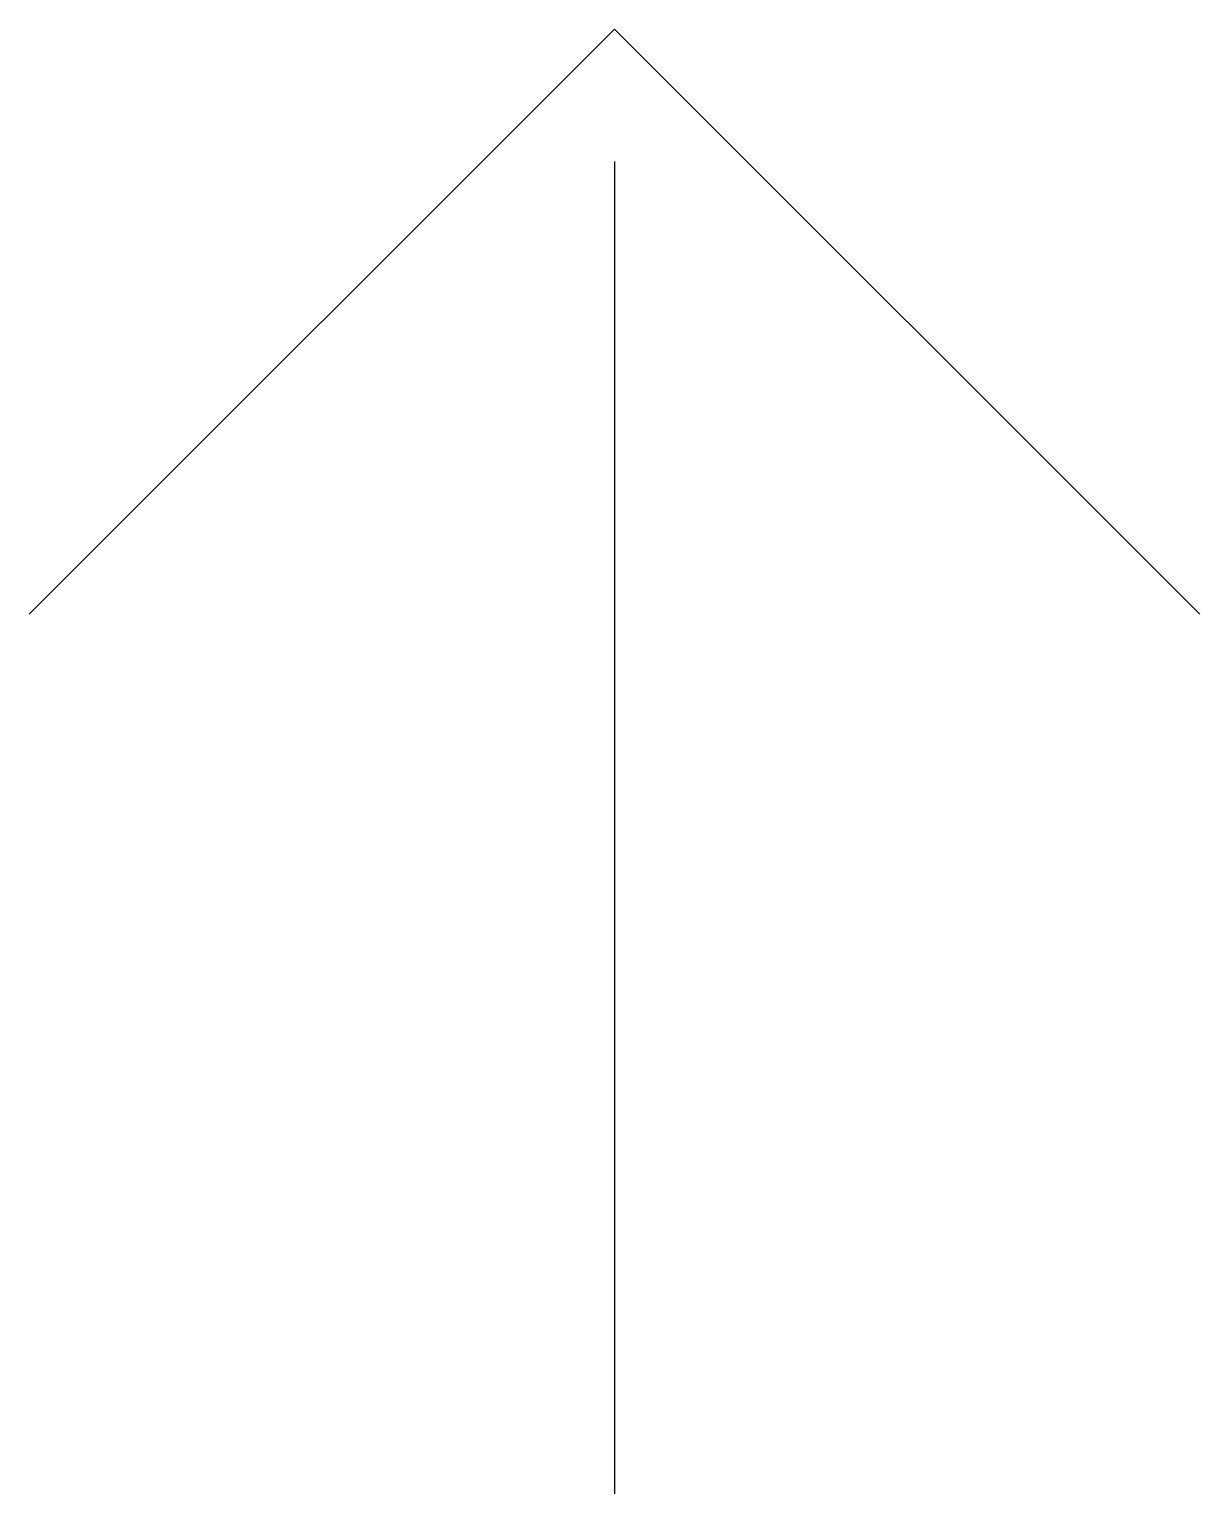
# Model space of a CAD drawing. Header units: millimetres. Extents: x -10097.011 to -10096.753, y 51.213 to 51.536.
import ezdxf

# ---------------------------------------------------------------- set-up
doc = ezdxf.new("R2010")
doc.units = ezdxf.units.MM
doc.header["$LTSCALE"] = 10
doc.layers.add('Tub_equipamentos', color=3, linetype='Continuous')

msp = doc.modelspace()

# ---------------------------------------------------------------- linework, layer by layer
at = {"layer": 'Tub_equipamentos'}
for p, q in [((-10096.88185, 51.53611), (-10097.0111, 51.40687)), ((-10096.88185, 51.53611), (-10096.75261, 51.40687)), ((-10096.88185, 51.50689), (-10096.88185, 51.21257))]:
    msp.add_line(p, q, dxfattribs=at)

doc.saveas('drawing.dxf')
